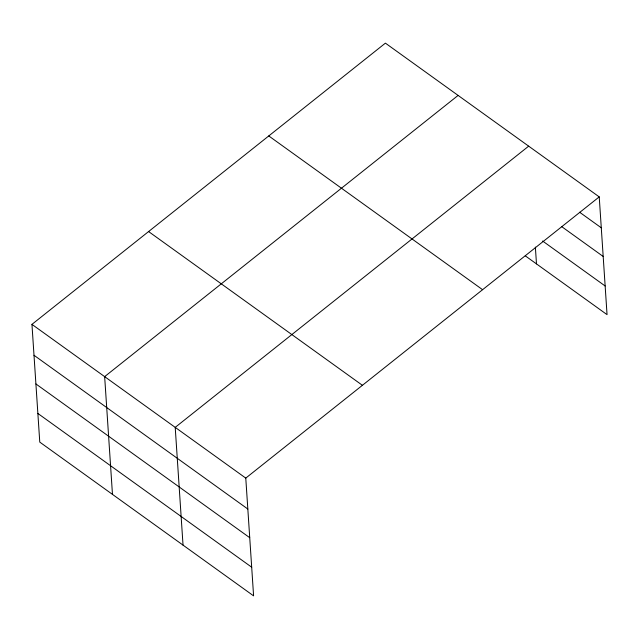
<?xml version="1.0" encoding="UTF-8"?>
<svg xmlns="http://www.w3.org/2000/svg" width="639" height="639" viewBox="0 0 639 639"><rect width="100%" height="100%" fill="white"/><g stroke="black" fill="none" stroke-linecap="round" stroke-linejoin="round"><path stroke-width="0.96" d="M31.95 324.364L245.775 478.108L253.595 595.86L39.77 442.108L31.95 324.364L385.405 43.14L599.23 196.892L607.05 314.636L525.266 255.832M458.107 95.411L104.652 376.635L112.472 494.386M528.669 146.155L175.214 427.371L183.034 545.123M245.775 478.108L599.23 196.892M579.637 212.244L601.283 227.811M561.489 226.478L603.184 256.463M542.607 241.015L605.149 285.984M268.763 135.939L482.589 289.691M148.591 231.558L362.417 385.309M34.003 355.276L247.828 509.027M35.904 383.935L249.729 537.687M37.869 413.457L251.694 567.208M535.37 247.101L536.488 263.899"/></g></svg>
